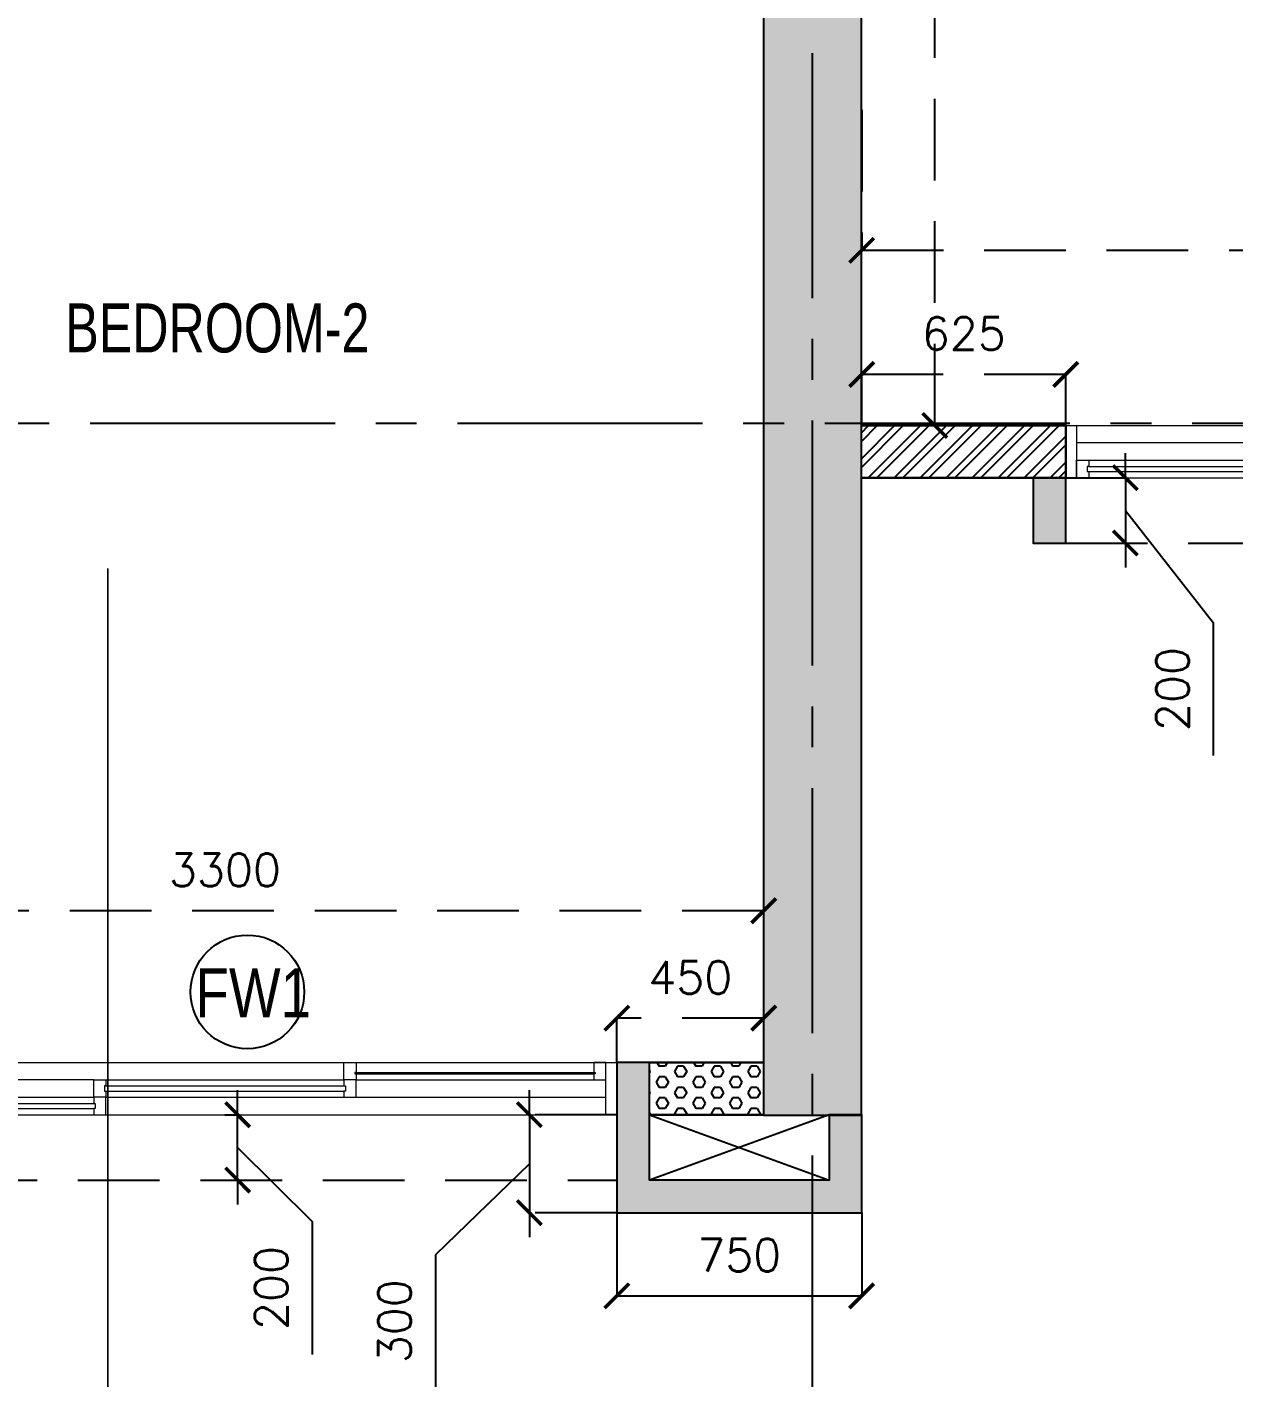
# Model space of a CAD drawing. Header units: millimetres. Extents: x 1180970 to 1231451, y -5737889 to -5695638.
# Drawn here: x 1187677 to 1191373, y -5720489 to -5716354 of the extents above; entities that cross this region are included whole.
import ezdxf
from ezdxf.enums import TextEntityAlignment as Align

# ---------------------------------------------------------------- set-up
doc = ezdxf.new("R2010")
doc.units = ezdxf.units.MM
doc.header["$LTSCALE"] = 1000
doc.header["$MEASUREMENT"] = 0
for name, pattern in [('3BHK-A$1$AUDIT_D_120904163729-0', [0]), ('AUDIT_D_120904163729-0', [0]), ('T8(T9 IS SIMILAR) - GROUND FLOOR - DIMENSION & TEXTING$0$HIDDEN', [0.375, 0.25, -0.125]), ('T8(T9 IS SIMILAR) - GROUND FLOOR ELEVATION$0$AUDIT_D_120904163729-0', [0]), ('T8(T9 IS SIMILAR) - GROUND FLOOR ELEVATION$1$HIDDEN', [0.375, 0.25, -0.125]), ('T8_PROFILE SECTIONS$0$HIDDEN', [0.375, 0.25, -0.125]), ('T8_PROFILE SECTIONS$0$PHANTOM2', [1.25, 0.625, -0.125, 0.125, -0.125, 0.125, -0.125]), ('T8_REFUGE COLUMNS$0$CENTER2', [1.125, 0.75, -0.125, 0.125, -0.125])]:
    doc.linetypes.add(name, pattern=pattern)
doc.layers.get('0').update_dxf_attribs({"linetype": 'AUDIT_D_120904163729-0'})
for name, color, linetype in [('3BHK-A$0$LEDGE WALL', 5, 'Continuous'), ('3BHK-A$1$A-HATCH -160', 251, '3BHK-A$1$AUDIT_D_120904163729-0'), ('T8(T9 IS SIMILAR) - GROUND FLOOR - DIMENSION & TEXTING$0$A-DIMENSIONS', 2, 'T8(T9 IS SIMILAR) - GROUND FLOOR - DIMENSION & TEXTING$0$HIDDEN'), ('T8(T9 IS SIMILAR) - GROUND FLOOR - DIMENSION & TEXTING$0$a-window-no', 125, 'Continuous'), ('T8(T9 IS SIMILAR) - GROUND FLOOR ELEVATION$0$A-DIM', 1, 'T8(T9 IS SIMILAR) - GROUND FLOOR ELEVATION$0$AUDIT_D_120904163729-0'), ('T8(T9 IS SIMILAR) - GROUND FLOOR ELEVATION$0$A-WALL HATCH', 252, 'T8(T9 IS SIMILAR) - GROUND FLOOR ELEVATION$0$AUDIT_D_120904163729-0'), ('T8(T9 IS SIMILAR) - GROUND FLOOR ELEVATION$0$A-WALL-FEATURES', 6, 'T8(T9 IS SIMILAR) - GROUND FLOOR ELEVATION$0$AUDIT_D_120904163729-0'), ('T8_PROFILE SECTIONS$0$A-PROFILE SECTIONS', 81, 'T8_PROFILE SECTIONS$0$PHANTOM2'), ('T8_REFUGE COLUMNS$0$A-CENTERLINE', 193, 'T8_REFUGE COLUMNS$0$CENTER2'), ('T8_REFUGE COLUMNS$0$A-RCC COLS', 3, 'Continuous')]:
    doc.layers.add(name, color=color, linetype=linetype)
for name, color, linetype, lineweight in [('3BHK-A$1$Window', 4, 'Continuous', 20), ('3BHK-A$2$A-WALL- 160', 6, 'Continuous', 30), ('T8(T9 IS SIMILAR) - GROUND FLOOR - DIMENSION & TEXTING$0$a-Text', 4, 'Continuous', 0), ('T8(T9 IS SIMILAR) - GROUND FLOOR$0$D&W', 8, 'Continuous', 25)]:
    doc.layers.add(name, color=color, linetype=linetype, lineweight=lineweight)
doc.layers.add('T8_REFUGE COLUMNS$0$COL-HATCH', color=7, linetype='Continuous', lineweight=25, true_color=0xa3a3a3)
doc.styles.add('T8(T9 IS SIMILAR) - GROUND FLOOR - DIMENSION & TEXTING$0$ARIAL ARROW', font='swisscl.ttf')
doc.styles.add('T8(T9 IS SIMILAR) - GROUND FLOOR - DIMENSION & TEXTING$0$LODHA STANDERD', font='sanss___.ttf')
doc.styles.add('T8(T9 IS SIMILAR) - GROUND FLOOR - DIMENSION & TEXTING$0$Romans 1', font='romans.shx', dxfattribs={"height": 100})
doc.styles.add('T8(T9 IS SIMILAR) - GROUND FLOOR ELEVATION$0$Romans 1', font='romans.shx', dxfattribs={"height": 100})
doc.dimstyles.new('T8(T9 IS SIMILAR) - GROUND FLOOR - DIMENSION & TEXTING$0$ALPINE S', dxfattribs={"dimscale": 0, "dimtxt": 100, "dimasz": 75, "dimexe": 0, "dimexo": 0, "dimgap": 75, "dimtad": 1, "dimdec": 0, "dimzin": 0, "dimdsep": 46, "dimtxsty": 'T8(T9 IS SIMILAR) - GROUND FLOOR - DIMENSION & TEXTING$0$Romans 1', "dimblk": 'T8(T9 IS SIMILAR) - GROUND FLOOR - DIMENSION & TEXTING$0$_ArchTick', "dimcen": 0.09, "dimclrd": 256, "dimclre": 256, "dimclrt": 7, "dimadec": 0, "dimazin": 0, "dimtfac": 1, "dimtdec": 0, "dimtofl": 0, "dimtmove": 1, "dimatfit": 0, "dimldrblk": 'T8(T9 IS SIMILAR) - GROUND FLOOR - DIMENSION & TEXTING$0$_Open90', "dimfxl": 1, "dimtolj": 1, "dimtzin": 0, "dimarcsym": 0})
doc.dimstyles.new('T8(T9 IS SIMILAR) - GROUND FLOOR ELEVATION$0$ALPINE S', dxfattribs={"dimscale": 0, "dimtxt": 100, "dimasz": 75, "dimexe": 0, "dimexo": 0, "dimgap": 75, "dimtad": 1, "dimdec": 0, "dimzin": 0, "dimdsep": 46, "dimtxsty": 'T8(T9 IS SIMILAR) - GROUND FLOOR ELEVATION$0$Romans 1', "dimblk": 'T8(T9 IS SIMILAR) - GROUND FLOOR ELEVATION$0$_ArchTick', "dimcen": 0.09, "dimclrd": 256, "dimclre": 256, "dimclrt": 7, "dimadec": 0, "dimazin": 0, "dimtfac": 1, "dimtdec": 0, "dimtofl": 0, "dimtmove": 1, "dimatfit": 0, "dimldrblk": 'T8(T9 IS SIMILAR) - GROUND FLOOR ELEVATION$0$_Open90', "dimfxl": 1, "dimtolj": 1, "dimtzin": 0, "dimarcsym": 0})

# ---------------------------------------------------------------- blocks, each defined once
blk = doc.blocks.new('3BHK-A$1$2400')
at = {"layer": '3BHK-A$1$Window', "color": 1, "lineweight": 13}
for p, q in [((1151176.5, -5692111.9), (1148842.5, -5692111.9)), ((1149607.5, -5692111.9), (1148880, -5692111.9)), ((1149607.5, -5692165.3), (1148880, -5692165.3)), ((1150373.7, -5692165.3), (1149645, -5692165.3)), ((1150411.2, -5692165.3), (1151176.5, -5692165.3)), ((1149607.5, -5692218.6), (1148842.5, -5692218.6)), ((1150373.7, -5692218.6), (1149645, -5692218.6)), ((1151139, -5692218.6), (1150411.2, -5692218.6)), ((1150373.7, -5692271.9), (1148842.5, -5692271.9)), ((1151139, -5692271.9), (1150411.2, -5692271.9))]:
    blk.add_line(p, q, dxfattribs=at)
at = {"layer": '3BHK-A$1$Window', "color": 5, "lineweight": 13}
for p, q in [((1149607.5, -5692142.2), (1148880, -5692142.2)), ((1149607.5, -5692146.7), (1148880, -5692146.7)), ((1150373.7, -5692183.8), (1149645, -5692183.8)), ((1150373.7, -5692200), (1149645, -5692200)), ((1151139, -5692237.2), (1150411.2, -5692237.2)), ((1151139, -5692253.3), (1150411.2, -5692253.3))]:
    blk.add_line(p, q, dxfattribs=at)
at = {"layer": '3BHK-A$1$Window', "color": 4, "lineweight": 13}
for points in [[(1148842.5, -5692111.9), (1148809.5, -5692111.9), (1148809.5, -5692271.9), (1148842.5, -5692271.9)], [(1148880, -5692146.7), (1148880, -5692165.3), (1148842.5, -5692165.3), (1148842.5, -5692111.9), (1148880, -5692111.9), (1148880, -5692142.2), (1148875.5, -5692142.2), (1148875.5, -5692146.7)], [(1149607.5, -5692146.7), (1149607.5, -5692165.3), (1149645, -5692165.3), (1149645, -5692111.9), (1149607.5, -5692111.9), (1149607.5, -5692142.2), (1149612, -5692142.2), (1149612, -5692146.7)], [(1151209.5, -5692111.9), (1151176.5, -5692111.9), (1151176.5, -5692271.9), (1151209.5, -5692271.9)], [(1149645, -5692200), (1149645, -5692218.6), (1149607.5, -5692218.6), (1149607.5, -5692165.3), (1149645, -5692165.3), (1149645, -5692183.8), (1149640.5, -5692183.8), (1149640.5, -5692200)], [(1150373.7, -5692200), (1150373.7, -5692218.6), (1150411.2, -5692218.6), (1150411.2, -5692165.3), (1150373.7, -5692165.3), (1150373.7, -5692183.8), (1150378.2, -5692183.8), (1150378.2, -5692200)], [(1150411.2, -5692253.3), (1150411.2, -5692271.9), (1150373.7, -5692271.9), (1150373.7, -5692218.6), (1150411.2, -5692218.6), (1150411.2, -5692237.2), (1150406.7, -5692237.2), (1150406.7, -5692253.3)], [(1151139, -5692253.3), (1151139, -5692271.9), (1151176.5, -5692271.9), (1151176.5, -5692218.6), (1151139, -5692218.6), (1151139, -5692237.2), (1151143.5, -5692237.2), (1151143.5, -5692253.3)]]:
    blk.add_lwpolyline(points, close=True, dxfattribs=at)
blk = doc.blocks.new('3BHK-A')
at = {"layer": '3BHK-A$0$LEDGE WALL'}
h = blk.add_hatch(dxfattribs=at)
h.set_pattern_fill('HEX', color=8, scale=150, angle=180)
h.paths.add_polyline_path([(1189582.8, -5719684.7), (1189932.7, -5719684.7), (1189932.7, -5719524.7), (1189582.8, -5719524.7)])
at = {"layer": '3BHK-A$1$A-HATCH -160', "linetype": 'ByBlock'}
h = blk.add_hatch(dxfattribs=at)
h.set_pattern_fill('ANSI32', color=256, scale=150)
h.set_pattern_definition([(45, (-0.65, 1285.594), (-39.77475644, 39.77475644), []), (45, (25.864, 1285.594), (-39.77475644, 39.77475644), [])])
h.paths.add_polyline_path([(1190857.7, -5717574.7), (1190232.7, -5717574.7), (1190232.7, -5717734.7), (1190857.7, -5717734.7)])
at = {"layer": '3BHK-A$2$A-WALL- 160', "linetype": 'ByBlock'}
for p, q in [((1190857.7, -5717573.4, 0), (1190232.7, -5717573.4, 0)), ((1190857.7, -5717573.4, 0), (1190857.7, -5717733.4, 0)), ((1190857.7, -5717733.4, 0), (1190232.7, -5717733.4, 0)), ((1189582.8, -5719523.5, -0.5), (1189932.7, -5719523.5, 0)), ((1189582.8, -5719683.5, -0.5), (1189932.7, -5719683.5, 0))]:
    blk.add_line(p, q, dxfattribs=at)
at = {"layer": '3BHK-A$2$A-WALL- 160', "linetype": 'ByBlock', "xscale": -1}
for p in [(2342067.1, -25461.5, 0), (2338292.2, -27411.6, 0)]:
    blk.add_blockref('3BHK-A$1$2400', p, dxfattribs=at)
blk = doc.blocks.new('T8_REFUGE COLUMNS')
at = {"layer": 'T8_REFUGE COLUMNS$0$COL-HATCH', "linetype": 'ByBlock'}
h = blk.add_hatch(color=256, dxfattribs=at)
h.dxf.hatch_style = 1
h.paths.add_polyline_path([(1189932.1, -5719684.9), (1190232.1, -5719684.9), (1190232.1, -5715449.9), (1189932.1, -5715449.9)])
at = {"layer": 'T8_REFUGE COLUMNS$0$A-CENTERLINE'}
for p, q in [((1190082.1, -5720558.8), (1190082.1, -5698299.6)), ((1223494.9, -5717567.4), (1182495.9, -5717567.4))]:
    blk.add_line(p, q, dxfattribs=at)
at = {"layer": 'T8_REFUGE COLUMNS$0$A-RCC COLS', "linetype": 'ByBlock'}
blk.add_lwpolyline([(1189932.1, -5719684.9), (1190232.1, -5719684.9), (1190232.1, -5715449.9), (1189932.1, -5715449.9)], close=True, dxfattribs=at)
blk = doc.blocks.new('T8(T9 IS SIMILAR) - GROUND FLOOR ELEVATION$0$_ArchTick')
at = {"color": 0, "linetype": 'ByBlock', "const_width": 0.15}
blk.add_lwpolyline([(-0.5, -0.5), (0.5, 0.5)], dxfattribs=at)
blk = doc.blocks.new('*D308')
at = {"layer": 'T8(T9 IS SIMILAR) - GROUND FLOOR ELEVATION$0$A-DIM', "lineweight": -2, "transparency": 16777216}
for p, q in [((1188321.7, -5719683.5), (1188321.7, -5719608.5)), ((1188321.7, -5719883.5), (1188321.7, -5719683.5)), ((1188321.7, -5719783.5), (1188549.6, -5720010.5)), ((1188321.7, -5719883.5), (1188321.7, -5719958.5)), ((1188549.6, -5720010.5), (1188549.6, -5720417.6))]:
    blk.add_line(p, q, dxfattribs=at)
at = {"layer": 'T8(T9 IS SIMILAR) - GROUND FLOOR ELEVATION$0$A-DIM', "linetype": 'T8(T9 IS SIMILAR) - GROUND FLOOR ELEVATION$1$HIDDEN', "lineweight": -2, "transparency": 16777216}
for p, q in [((1188282.7, -5719683.5), (1188321.7, -5719683.5)), ((1188282.7, -5719883.5), (1188321.7, -5719883.5))]:
    blk.add_line(p, q, dxfattribs=at)
at = {"layer": 'T8(T9 IS SIMILAR) - GROUND FLOOR ELEVATION$0$A-DIM', "linetype": 'ByBlock', "lineweight": -2, "transparency": 16777216, "xscale": 75, "yscale": 75, "zscale": 75}
for p, rotation in [((1188321.7, -5719683.5), 270), ((1188321.7, -5719883.5), 90)]:
    blk.add_blockref('T8(T9 IS SIMILAR) - GROUND FLOOR ELEVATION$0$_ArchTick', p, dxfattribs=dict(at, rotation=rotation))
at = {"layer": 'T8(T9 IS SIMILAR) - GROUND FLOOR ELEVATION$0$A-DIM', "color": 7, "linetype": 'ByBlock', "transparency": 16777216, "insert": (1188424.6, -5720214.1), "char_height": 100, "attachment_point": 5, "rotation": 90, "style": 'T8(T9 IS SIMILAR) - GROUND FLOOR ELEVATION$0$Romans 1'}
blk.add_mtext('\\A1;200', dxfattribs=at)
blk = doc.blocks.new('T8(T9 IS SIMILAR) - GROUND FLOOR ELEVATION$0$_Open90')
at = {"color": 0, "linetype": 'ByBlock', "lineweight": -2}
for p, q in [((0, 0), (-1, 0)), ((-0.5, 0.5), (0, 0)), ((0, 0), (-0.5, -0.5))]:
    blk.add_line(p, q, dxfattribs=at)
blk = doc.blocks.new('*D309')
at = {"layer": 'T8(T9 IS SIMILAR) - GROUND FLOOR ELEVATION$0$A-DIM', "linetype": 'T8(T9 IS SIMILAR) - GROUND FLOOR ELEVATION$1$HIDDEN', "lineweight": -2, "transparency": 16777216}
for p, q in [((1189482.7, -5719983.5), (1189482.7, -5720238.2)), ((1190232.7, -5719983.5), (1190232.7, -5720238.2))]:
    blk.add_line(p, q, dxfattribs=at)
at = {"layer": 'T8(T9 IS SIMILAR) - GROUND FLOOR ELEVATION$0$A-DIM', "lineweight": -2, "transparency": 16777216}
blk.add_line((1189482.7, -5720238.2), (1190232.7, -5720238.2), dxfattribs=at)
at = {"layer": 'T8(T9 IS SIMILAR) - GROUND FLOOR ELEVATION$0$A-DIM', "linetype": 'ByBlock', "lineweight": -2, "transparency": 16777216, "xscale": 75, "yscale": 75, "zscale": 75, "rotation": 180}
blk.add_blockref('T8(T9 IS SIMILAR) - GROUND FLOOR ELEVATION$0$_ArchTick', (1189482.7, -5720238.2), dxfattribs=at)
at = {"layer": 'T8(T9 IS SIMILAR) - GROUND FLOOR ELEVATION$0$A-DIM', "linetype": 'ByBlock', "lineweight": -2, "transparency": 16777216, "xscale": 75, "yscale": 75, "zscale": 75}
blk.add_blockref('T8(T9 IS SIMILAR) - GROUND FLOOR ELEVATION$0$_ArchTick', (1190232.7, -5720238.2), dxfattribs=at)
at = {"layer": 'T8(T9 IS SIMILAR) - GROUND FLOOR ELEVATION$0$A-DIM', "color": 7, "linetype": 'ByBlock', "transparency": 16777216, "insert": (1189857.7, -5720113.2), "char_height": 100, "attachment_point": 5, "style": 'T8(T9 IS SIMILAR) - GROUND FLOOR ELEVATION$0$Romans 1'}
blk.add_mtext('\\A1;750', dxfattribs=at)
blk = doc.blocks.new('*D310')
at = {"layer": 'T8(T9 IS SIMILAR) - GROUND FLOOR ELEVATION$0$A-DIM', "lineweight": -2, "transparency": 16777216}
for p, q in [((1189215, -5719683.5), (1189215, -5719608.5)), ((1189215, -5719683.5), (1189215, -5719983.5)), ((1189215, -5719833.5), (1188927.5, -5720112.1)), ((1189215, -5719983.5), (1189215, -5720058.5)), ((1188927.5, -5720112.1), (1188927.5, -5720519.3))]:
    blk.add_line(p, q, dxfattribs=at)
at = {"layer": 'T8(T9 IS SIMILAR) - GROUND FLOOR ELEVATION$0$A-DIM', "linetype": 'T8(T9 IS SIMILAR) - GROUND FLOOR ELEVATION$1$HIDDEN', "lineweight": -2, "transparency": 16777216}
for p, q in [((1189482.7, -5719683.5), (1189215, -5719683.5)), ((1189482.7, -5719983.5), (1189215, -5719983.5))]:
    blk.add_line(p, q, dxfattribs=at)
at = {"layer": 'T8(T9 IS SIMILAR) - GROUND FLOOR ELEVATION$0$A-DIM', "linetype": 'ByBlock', "lineweight": -2, "transparency": 16777216, "xscale": 75, "yscale": 75, "zscale": 75}
for p, rotation in [((1189215, -5719683.5), 270), ((1189215, -5719983.5), 90)]:
    blk.add_blockref('T8(T9 IS SIMILAR) - GROUND FLOOR ELEVATION$0$_ArchTick', p, dxfattribs=dict(at, rotation=rotation))
at = {"layer": 'T8(T9 IS SIMILAR) - GROUND FLOOR ELEVATION$0$A-DIM', "color": 7, "linetype": 'ByBlock', "transparency": 16777216, "insert": (1188802.5, -5720315.7), "char_height": 100, "attachment_point": 5, "rotation": 90, "style": 'T8(T9 IS SIMILAR) - GROUND FLOOR ELEVATION$0$Romans 1'}
blk.add_mtext('\\A1;300', dxfattribs=at)
blk = doc.blocks.new('*D311')
at = {"layer": 'T8(T9 IS SIMILAR) - GROUND FLOOR ELEVATION$0$A-DIM', "lineweight": -2, "transparency": 16777216}
for p, q in [((1191040.3, -5717733.5), (1191040.3, -5717658.5)), ((1191040.3, -5717733.5), (1191040.3, -5717933.5)), ((1191040.3, -5717833.5), (1191309.4, -5718176.9)), ((1191040.3, -5717933.5), (1191040.3, -5718008.5)), ((1191309.4, -5718176.9), (1191309.4, -5718584))]:
    blk.add_line(p, q, dxfattribs=at)
at = {"layer": 'T8(T9 IS SIMILAR) - GROUND FLOOR ELEVATION$0$A-DIM', "linetype": 'T8(T9 IS SIMILAR) - GROUND FLOOR ELEVATION$1$HIDDEN', "lineweight": -2, "transparency": 16777216}
for p, q in [((1190857.7, -5717733.5), (1191040.3, -5717733.5)), ((1190857.7, -5717933.5), (1191040.3, -5717933.5))]:
    blk.add_line(p, q, dxfattribs=at)
at = {"layer": 'T8(T9 IS SIMILAR) - GROUND FLOOR ELEVATION$0$A-DIM', "linetype": 'ByBlock', "lineweight": -2, "transparency": 16777216, "xscale": 75, "yscale": 75, "zscale": 75}
for p, rotation in [((1191040.3, -5717733.5), 270), ((1191040.3, -5717933.5), 90)]:
    blk.add_blockref('T8(T9 IS SIMILAR) - GROUND FLOOR ELEVATION$0$_ArchTick', p, dxfattribs=dict(at, rotation=rotation))
at = {"layer": 'T8(T9 IS SIMILAR) - GROUND FLOOR ELEVATION$0$A-DIM', "color": 7, "linetype": 'ByBlock', "transparency": 16777216, "insert": (1191184.4, -5718380.5), "char_height": 100, "attachment_point": 5, "rotation": 90, "style": 'T8(T9 IS SIMILAR) - GROUND FLOOR ELEVATION$0$Romans 1'}
blk.add_mtext('\\A1;200', dxfattribs=at)
blk = doc.blocks.new('T8(T9 IS SIMILAR) - GROUND FLOOR - DIMENSION & TEXTING$0$_ArchTick')
at = {"color": 0, "linetype": 'ByBlock', "const_width": 0.15}
blk.add_lwpolyline([(-0.5, -0.5), (0.5, 0.5)], dxfattribs=at)
blk = doc.blocks.new('*D538')
at = {"layer": 'T8(T9 IS SIMILAR) - GROUND FLOOR - DIMENSION & TEXTING$0$A-DIMENSIONS', "linetype": 'T8(T9 IS SIMILAR) - GROUND FLOOR - DIMENSION & TEXTING$0$HIDDEN', "lineweight": -2, "transparency": 16777216}
for p, q in [((1190232.8, -5717573.6), (1190232.8, -5717417.3)), ((1190857.7, -5717573.6), (1190857.7, -5717417.3))]:
    blk.add_line(p, q, dxfattribs=at)
at = {"layer": 'T8(T9 IS SIMILAR) - GROUND FLOOR - DIMENSION & TEXTING$0$A-DIMENSIONS', "lineweight": -2, "transparency": 16777216}
blk.add_line((1190857.7, -5717417.3), (1190232.8, -5717417.3), dxfattribs=at)
at = {"layer": 'T8(T9 IS SIMILAR) - GROUND FLOOR - DIMENSION & TEXTING$0$A-DIMENSIONS', "linetype": 'ByBlock', "lineweight": -2, "transparency": 16777216, "xscale": 75, "yscale": 75, "zscale": 75, "rotation": 180}
blk.add_blockref('T8(T9 IS SIMILAR) - GROUND FLOOR - DIMENSION & TEXTING$0$_ArchTick', (1190232.8, -5717417.3), dxfattribs=at)
at = {"layer": 'T8(T9 IS SIMILAR) - GROUND FLOOR - DIMENSION & TEXTING$0$A-DIMENSIONS', "linetype": 'ByBlock', "lineweight": -2, "transparency": 16777216, "xscale": 75, "yscale": 75, "zscale": 75}
blk.add_blockref('T8(T9 IS SIMILAR) - GROUND FLOOR - DIMENSION & TEXTING$0$_ArchTick', (1190857.7, -5717417.3), dxfattribs=at)
at = {"layer": 'T8(T9 IS SIMILAR) - GROUND FLOOR - DIMENSION & TEXTING$0$A-DIMENSIONS', "color": 7, "linetype": 'ByBlock', "transparency": 16777216, "insert": (1190545.3, -5717292.3), "char_height": 100, "attachment_point": 5, "style": 'T8(T9 IS SIMILAR) - GROUND FLOOR - DIMENSION & TEXTING$0$Romans 1'}
blk.add_mtext('\\A1;625', dxfattribs=at)
blk = doc.blocks.new('T8(T9 IS SIMILAR) - GROUND FLOOR - DIMENSION & TEXTING$0$_Open90')
at = {"color": 0, "linetype": 'ByBlock', "lineweight": -2}
for p, q in [((0, 0), (-1, 0)), ((-0.5, 0.5), (0, 0)), ((0, 0), (-0.5, -0.5))]:
    blk.add_line(p, q, dxfattribs=at)
blk = doc.blocks.new('*D539')
at = {"layer": 'T8(T9 IS SIMILAR) - GROUND FLOOR - DIMENSION & TEXTING$0$A-DIMENSIONS', "linetype": 'T8(T9 IS SIMILAR) - GROUND FLOOR - DIMENSION & TEXTING$0$HIDDEN', "lineweight": -2, "transparency": 16777216}
for p, q in [((1190522.1, -5710748.9), (1190456.9, -5710748.9)), ((1190545.3, -5717573.6), (1190456.9, -5717573.6))]:
    blk.add_line(p, q, dxfattribs=at)
at = {"layer": 'T8(T9 IS SIMILAR) - GROUND FLOOR - DIMENSION & TEXTING$0$A-DIMENSIONS', "lineweight": -2, "transparency": 16777216}
blk.add_line((1190456.9, -5717573.6), (1190456.9, -5710748.9), dxfattribs=at)
at = {"layer": 'T8(T9 IS SIMILAR) - GROUND FLOOR - DIMENSION & TEXTING$0$A-DIMENSIONS', "linetype": 'ByBlock', "lineweight": -2, "transparency": 16777216, "xscale": 75, "yscale": 75, "zscale": 75}
for p, rotation in [((1190456.9, -5710748.9), 90), ((1190456.9, -5717573.6), 270)]:
    blk.add_blockref('T8(T9 IS SIMILAR) - GROUND FLOOR - DIMENSION & TEXTING$0$_ArchTick', p, dxfattribs=dict(at, rotation=rotation))
at = {"layer": 'T8(T9 IS SIMILAR) - GROUND FLOOR - DIMENSION & TEXTING$0$A-DIMENSIONS', "color": 7, "linetype": 'ByBlock', "transparency": 16777216, "insert": (1190331.9, -5714161.3), "char_height": 100, "attachment_point": 5, "rotation": 90, "style": 'T8(T9 IS SIMILAR) - GROUND FLOOR - DIMENSION & TEXTING$0$Romans 1'}
blk.add_mtext('\\A1;6825', dxfattribs=at)
blk = doc.blocks.new('*D569')
at = {"layer": 'T8(T9 IS SIMILAR) - GROUND FLOOR - DIMENSION & TEXTING$0$A-DIMENSIONS', "linetype": 'T8(T9 IS SIMILAR) - GROUND FLOOR - DIMENSION & TEXTING$0$HIDDEN', "lineweight": -2, "transparency": 16777216}
for p, q in [((1186632.7, -5719227.5), (1186632.7, -5719059.1)), ((1189932.7, -5719227.5), (1189932.7, -5719059.1))]:
    blk.add_line(p, q, dxfattribs=at)
at = {"layer": 'T8(T9 IS SIMILAR) - GROUND FLOOR - DIMENSION & TEXTING$0$A-DIMENSIONS', "lineweight": -2, "transparency": 16777216}
blk.add_line((1189932.7, -5719059.1), (1186632.7, -5719059.1), dxfattribs=at)
at = {"layer": 'T8(T9 IS SIMILAR) - GROUND FLOOR - DIMENSION & TEXTING$0$A-DIMENSIONS', "linetype": 'ByBlock', "lineweight": -2, "transparency": 16777216, "xscale": 75, "yscale": 75, "zscale": 75, "rotation": 180}
blk.add_blockref('T8(T9 IS SIMILAR) - GROUND FLOOR - DIMENSION & TEXTING$0$_ArchTick', (1186632.7, -5719059.1), dxfattribs=at)
at = {"layer": 'T8(T9 IS SIMILAR) - GROUND FLOOR - DIMENSION & TEXTING$0$A-DIMENSIONS', "linetype": 'ByBlock', "lineweight": -2, "transparency": 16777216, "xscale": 75, "yscale": 75, "zscale": 75}
blk.add_blockref('T8(T9 IS SIMILAR) - GROUND FLOOR - DIMENSION & TEXTING$0$_ArchTick', (1189932.7, -5719059.1), dxfattribs=at)
at = {"layer": 'T8(T9 IS SIMILAR) - GROUND FLOOR - DIMENSION & TEXTING$0$A-DIMENSIONS', "color": 7, "linetype": 'ByBlock', "transparency": 16777216, "insert": (1188282.7, -5718934.1), "char_height": 100, "attachment_point": 5, "style": 'T8(T9 IS SIMILAR) - GROUND FLOOR - DIMENSION & TEXTING$0$Romans 1'}
blk.add_mtext('\\A1;3300', dxfattribs=at)
blk = doc.blocks.new('*D525')
at = {"layer": 'T8(T9 IS SIMILAR) - GROUND FLOOR - DIMENSION & TEXTING$0$A-DIMENSIONS', "linetype": 'T8(T9 IS SIMILAR) - GROUND FLOOR - DIMENSION & TEXTING$0$HIDDEN', "lineweight": -2, "transparency": 16777216}
for p, q in [((1189482.7, -5719523.5), (1189482.7, -5719388)), ((1189932.7, -5719523.5), (1189932.7, -5719388))]:
    blk.add_line(p, q, dxfattribs=at)
at = {"layer": 'T8(T9 IS SIMILAR) - GROUND FLOOR - DIMENSION & TEXTING$0$A-DIMENSIONS', "lineweight": -2, "transparency": 16777216}
blk.add_line((1189932.7, -5719388), (1189482.7, -5719388), dxfattribs=at)
at = {"layer": 'T8(T9 IS SIMILAR) - GROUND FLOOR - DIMENSION & TEXTING$0$A-DIMENSIONS', "linetype": 'ByBlock', "lineweight": -2, "transparency": 16777216, "xscale": 75, "yscale": 75, "zscale": 75, "rotation": 180}
blk.add_blockref('T8(T9 IS SIMILAR) - GROUND FLOOR - DIMENSION & TEXTING$0$_ArchTick', (1189482.7, -5719388), dxfattribs=at)
at = {"layer": 'T8(T9 IS SIMILAR) - GROUND FLOOR - DIMENSION & TEXTING$0$A-DIMENSIONS', "linetype": 'ByBlock', "lineweight": -2, "transparency": 16777216, "xscale": 75, "yscale": 75, "zscale": 75}
blk.add_blockref('T8(T9 IS SIMILAR) - GROUND FLOOR - DIMENSION & TEXTING$0$_ArchTick', (1189932.7, -5719388), dxfattribs=at)
at = {"layer": 'T8(T9 IS SIMILAR) - GROUND FLOOR - DIMENSION & TEXTING$0$A-DIMENSIONS', "color": 7, "linetype": 'ByBlock', "transparency": 16777216, "insert": (1189707.7, -5719263), "char_height": 100, "attachment_point": 5, "style": 'T8(T9 IS SIMILAR) - GROUND FLOOR - DIMENSION & TEXTING$0$Romans 1'}
blk.add_mtext('\\A1;450', dxfattribs=at)
blk = doc.blocks.new('T8(T9 IS SIMILAR) - GROUND FLOOR - DIMENSION & TEXTING$0$WINDOW TAG')
at = {"layer": 'T8(T9 IS SIMILAR) - GROUND FLOOR - DIMENSION & TEXTING$0$a-window-no'}
blk.add_circle((0, 0), 174.1, dxfattribs=at)
at = {"layer": 'T8(T9 IS SIMILAR) - GROUND FLOOR - DIMENSION & TEXTING$0$a-window-no', "style": 'T8(T9 IS SIMILAR) - GROUND FLOOR - DIMENSION & TEXTING$0$LODHA STANDERD'}
blk.add_attdef('WINDOW', text='', height=150, dxfattribs=at).set_placement((11.3, 2.8), align=Align.MIDDLE_CENTER)
blk = doc.blocks.new('*D437')
at = {"layer": 'T8(T9 IS SIMILAR) - GROUND FLOOR - DIMENSION & TEXTING$0$A-DIMENSIONS', "linetype": 'T8(T9 IS SIMILAR) - GROUND FLOOR - DIMENSION & TEXTING$0$HIDDEN', "lineweight": -2, "transparency": 16777216}
for p, q in [((1190232.8, -5716607.6), (1190232.8, -5717037.1)), ((1194083.3, -5716607.6), (1194083.3, -5717037.1))]:
    blk.add_line(p, q, dxfattribs=at)
at = {"layer": 'T8(T9 IS SIMILAR) - GROUND FLOOR - DIMENSION & TEXTING$0$A-DIMENSIONS', "lineweight": -2, "transparency": 16777216}
blk.add_line((1190232.8, -5717037.1), (1194083.3, -5717037.1), dxfattribs=at)
at = {"layer": 'T8(T9 IS SIMILAR) - GROUND FLOOR - DIMENSION & TEXTING$0$A-DIMENSIONS', "linetype": 'ByBlock', "lineweight": -2, "transparency": 16777216, "xscale": 75, "yscale": 75, "zscale": 75, "rotation": 180}
blk.add_blockref('T8(T9 IS SIMILAR) - GROUND FLOOR - DIMENSION & TEXTING$0$_ArchTick', (1190232.8, -5717037.1), dxfattribs=at)
at = {"layer": 'T8(T9 IS SIMILAR) - GROUND FLOOR - DIMENSION & TEXTING$0$A-DIMENSIONS', "linetype": 'ByBlock', "lineweight": -2, "transparency": 16777216, "xscale": 75, "yscale": 75, "zscale": 75}
blk.add_blockref('T8(T9 IS SIMILAR) - GROUND FLOOR - DIMENSION & TEXTING$0$_ArchTick', (1194083.3, -5717037.1), dxfattribs=at)
at = {"layer": 'T8(T9 IS SIMILAR) - GROUND FLOOR - DIMENSION & TEXTING$0$A-DIMENSIONS', "color": 7, "linetype": 'ByBlock', "transparency": 16777216, "insert": (1192158, -5716912.1), "char_height": 100, "attachment_point": 5, "style": 'T8(T9 IS SIMILAR) - GROUND FLOOR - DIMENSION & TEXTING$0$Romans 1'}
blk.add_mtext('\\A1;3850', dxfattribs=at)
blk = doc.blocks.new('T8_PROFILE SECTIONS$0$MH')
at = {"layer": 'T8_PROFILE SECTIONS$0$A-PROFILE SECTIONS', "linetype": 'T8_PROFILE SECTIONS$0$HIDDEN', "ltscale": 2}
h = blk.add_hatch(color=256, dxfattribs=at)
h.dxf.hatch_style = 1
h.paths.add_polyline_path([(1140339.1, -5697424.8), (1140519.9, -5697528.1), (1140339.1, -5697631.3)])
at = {"layer": 'T8_PROFILE SECTIONS$0$A-PROFILE SECTIONS', "linetype": 'T8_PROFILE SECTIONS$0$HIDDEN', "ltscale": 2, "const_width": 5}
blk.add_lwpolyline([(1140339.1, -5697424.8), (1140339.1, -5697424.8), (1140519.9, -5697528.1), (1140339.1, -5697631.3)], close=True, dxfattribs=at)
blk.add_lwpolyline([(1140339.1, -5697424.8), (1140339.1, -5700565.7)], dxfattribs=at)
blk = doc.blocks.new('PROFILE SECTION LINE T9')
at = {"layer": 'T8_PROFILE SECTIONS$0$A-PROFILE SECTIONS', "linetype": 'ByBlock', "xscale": -1, "rotation": 180}
blk.add_blockref('T8_PROFILE SECTIONS$0$MH', (-1138133, -5706961.2, 0), dxfattribs=at)
blk = doc.blocks.new('T8(T9 IS SIMILAR) - GROUND FLOOR ELEVATION')
at = {"layer": 'T8(T9 IS SIMILAR) - GROUND FLOOR ELEVATION$0$A-WALL HATCH', "linetype": 'ByBlock'}
h = blk.add_hatch(dxfattribs=at)
h.set_pattern_fill('ZIGZAG', color=256, scale=250)
h.set_pattern_definition([(0, (0, 0), (31.25, 31.25), [31.25, -31.25]), (90, (31.25, 0), (-31.25, 31.25), [31.25, -31.25])])
h.paths.add_polyline_path([(1186332.7, -5719983.5), (1186332.7, -5719683.5), (1186432.7, -5719683.5), (1186432.7, -5719883.5), (1186982.7, -5719883.5), (1186982.7, -5719523.5), (1187082.7, -5719523.5), (1187082.7, -5719983.5)])
h.paths.add_polyline_path([(1190232.7, -5719983.5), (1190232.7, -5719683.5), (1190132.7, -5719683.5), (1190132.7, -5719883.5), (1189582.7, -5719883.5), (1189582.7, -5719523.5), (1189482.7, -5719523.5), (1189482.7, -5719983.5)])
h.paths.add_polyline_path([(1190857.7, -5717933.5), (1190857.7, -5717733.5), (1190757.7, -5717733.5), (1190757.7, -5717933.5)])
h.paths.add_polyline_path([(1193357.7, -5717733.5), (1193357.7, -5717933.5), (1193257.7, -5717933.5), (1193257.7, -5717733.5)])
h.paths.add_polyline_path([(1196632.8, -5709938.8), (1196632.8, -5709738.8), (1196532.8, -5709738.8), (1196532.8, -5709938.8)])
h.paths.add_polyline_path([(1194132, -5709738.8), (1194132, -5709938.8), (1194032, -5709938.8), (1194032, -5709738.8)])
h.paths.add_polyline_path([(1195742.7, -5701889.7), (1196212.8, -5701889.7), (1196212.8, -5702349.7), (1196112.8, -5702349.7), (1196112.8, -5701989.7), (1195742.7, -5701989.7)])
h.paths.add_polyline_path([(1198312.8, -5702349.7), (1198312.8, -5701889.7), (1199132.6, -5701889.7), (1199132.6, -5701989.7), (1198412.8, -5701989.7), (1198412.8, -5702349.7)])
h.paths.add_polyline_path([(1199662.5, -5701090.3), (1199662.5, -5700890.3), (1199762.5, -5700890.3), (1199762.5, -5701090.3)])
h.paths.add_polyline_path([(1201862.6, -5700890.3), (1201862.6, -5701090.3), (1201962.6, -5701090.3), (1201962.6, -5700890.3)])
h.paths.add_polyline_path([(1210681.9, -5700890.3), (1210681.9, -5701090.3), (1210581.9, -5701090.3), (1210581.9, -5700890.3)])
h.paths.add_polyline_path([(1212882, -5701090.3), (1212882, -5700890.3), (1212782, -5700890.3), (1212782, -5701090.3)])
h.paths.add_polyline_path([(1214231.8, -5702349.7), (1214231.8, -5701889.7), (1213412.3, -5701889.7), (1213412.3, -5701989.7), (1214131.8, -5701989.7), (1214131.8, -5702349.7)])
h.paths.add_polyline_path([(1216801.9, -5701889.7), (1216331.8, -5701889.7), (1216331.8, -5702349.7), (1216431.8, -5702349.7), (1216431.8, -5701989.7), (1216801.9, -5701989.7)])
h.paths.add_polyline_path([(1215911.7, -5709938.8), (1215911.7, -5709738.8), (1216011.7, -5709738.8), (1216011.7, -5709938.8)])
h.paths.add_polyline_path([(1218412.5, -5709738.8), (1218412.5, -5709938.8), (1218512.5, -5709938.8), (1218512.5, -5709738.8)])
h.paths.add_polyline_path([(1221686.9, -5717933.5), (1221686.9, -5717733.5), (1221786.9, -5717733.5), (1221786.9, -5717933.5)])
h.paths.add_polyline_path([(1219186.9, -5717733.5), (1219186.9, -5717933.5), (1219286.9, -5717933.5), (1219286.9, -5717733.5)])
h.paths.add_polyline_path([(1222311.8, -5719983.5), (1222311.8, -5719683.5), (1222411.8, -5719683.5), (1222411.8, -5719883.5), (1222961.8, -5719883.5), (1222961.8, -5719523.5), (1223061.8, -5719523.5), (1223061.8, -5719983.5)])
h.paths.add_polyline_path([(1226211.8, -5719983.5), (1226211.8, -5719683.5), (1226111.8, -5719683.5), (1226111.8, -5719883.5), (1225561.8, -5719883.5), (1225561.8, -5719523.5), (1225461.8, -5719523.5), (1225461.8, -5719983.5)])
h.paths.add_polyline_path([(1217001.9, -5727584.6), (1216901.9, -5727584.6), (1216901.9, -5727784.6), (1216356.8, -5727784.6), (1216356.8, -5727424.6), (1216256.8, -5727424.6), (1216256.8, -5727884.6), (1217001.9, -5727884.6)])
h.paths.add_polyline_path([(1214156.8, -5727424.6), (1214056.8, -5727424.6), (1214056.8, -5727784.6), (1213412.3, -5727784.6), (1213412.3, -5727884.6), (1214156.8, -5727884.6)])
h.paths.add_polyline_path([(1210681.9, -5728884), (1210681.9, -5728684), (1210581.9, -5728684), (1210581.9, -5728884)])
h.paths.add_polyline_path([(1212882, -5728684), (1212882, -5728884), (1212782, -5728884), (1212782, -5728684)])
h.paths.add_polyline_path([(1201862.6, -5728884), (1201862.6, -5728684), (1201962.6, -5728684), (1201962.6, -5728884)])
h.paths.add_polyline_path([(1199662.5, -5728684), (1199662.5, -5728884), (1199762.5, -5728884), (1199762.5, -5728684)])
h.paths.add_polyline_path([(1198387.7, -5727424.6), (1198487.7, -5727424.6), (1198487.7, -5727784.6), (1199132.3, -5727784.6), (1199132.3, -5727884.6), (1198387.7, -5727884.6)])
h.paths.add_polyline_path([(1195542.6, -5727584.6), (1195642.6, -5727584.6), (1195642.6, -5727784.6), (1196187.7, -5727784.6), (1196187.7, -5727424.6), (1196287.7, -5727424.6), (1196287.7, -5727884.6), (1195542.6, -5727884.6)])
at = {"layer": 'T8(T9 IS SIMILAR) - GROUND FLOOR ELEVATION$0$A-WALL-FEATURES', "color": 8, "linetype": 'T8(T9 IS SIMILAR) - GROUND FLOOR ELEVATION$1$HIDDEN'}
for p, q in [((1190857.7, -5717933.5, 0), (1193257.7, -5717933.5, 0)), ((1187082.7, -5719883.5, 0), (1189482.7, -5719883.5, 0))]:
    blk.add_line(p, q, dxfattribs=at)
at = {"layer": 'T8(T9 IS SIMILAR) - GROUND FLOOR ELEVATION$0$A-WALL-FEATURES', "color": 8, "linetype": 'ByBlock'}
for p, q in [((1189582.7, -5719683.5, 0), (1190132.7, -5719883.5, 0)), ((1190132.7, -5719683.5, 0), (1189582.7, -5719883.5, 0))]:
    blk.add_line(p, q, dxfattribs=at)
at = {"layer": 'T8(T9 IS SIMILAR) - GROUND FLOOR ELEVATION$0$A-WALL-FEATURES', "linetype": 'ByBlock', "elevation": 0}
for points in [[(1190857.7, -5717933.5), (1190857.7, -5717733.5), (1190757.7, -5717733.5), (1190757.7, -5717933.5)], [(1190232.7, -5719983.5), (1190232.7, -5719683.5), (1190132.7, -5719683.5), (1190132.7, -5719883.5), (1189582.7, -5719883.5), (1189582.7, -5719523.5), (1189482.7, -5719523.5), (1189482.7, -5719983.5)]]:
    blk.add_lwpolyline(points, close=True, dxfattribs=at)
at = {"layer": 'T8(T9 IS SIMILAR) - GROUND FLOOR ELEVATION$0$A-DIM', "linetype": 'ByBlock'}
for base, p1, p2, picture, middle in [((1191040.3, -5717933.5), (1190857.7, -5717733.5, 0), (1190857.7, -5717933.5, 0), '*D311', (1191309.4, -5718251.9)), ((1188321.7, -5719683.5), (1188282.7, -5719883.5, 0), (1188282.7, -5719683.5, 0), '*D308', (1188549.6, -5720085.5)), ((1189215, -5719983.5), (1189482.7, -5719683.5, 0), (1189482.7, -5719983.5), '*D310', (1188927.5, -5720187.1))]:
    dim = blk.add_linear_dim(base=base, p1=p1, p2=p2, angle=90, dimstyle='T8(T9 IS SIMILAR) - GROUND FLOOR ELEVATION$0$ALPINE S', override={"dimscale": 1, "dimfxl": 5, "dimarcsym": 1}, dxfattribs=at)
    dim.commit()
    dim.dimension.update_dxf_attribs({"geometry": picture, "text_midpoint": middle, "dimtype": 128})
dim = blk.add_linear_dim(base=(1190232.7, -5720238.2), p1=(1189482.7, -5719983.5, 0), p2=(1190232.7, -5719983.5, 0), dimstyle='T8(T9 IS SIMILAR) - GROUND FLOOR ELEVATION$0$ALPINE S', override={"dimscale": 1, "dimfxl": 5, "dimarcsym": 1}, dxfattribs=at)
dim.commit()
dim.dimension.update_dxf_attribs({"geometry": '*D309', "text_midpoint": (1189857.7, -5720113.2)})
blk = doc.blocks.new('T8(T9 IS SIMILAR) - GROUND FLOOR')
at = {"layer": 'T8(T9 IS SIMILAR) - GROUND FLOOR$0$D&W', "linetype": 'ByBlock'}
for name in ['T8_REFUGE COLUMNS', '3BHK-A']:
    blk.add_blockref(name, (0, 0), dxfattribs=at)
blk.add_blockref('T8(T9 IS SIMILAR) - GROUND FLOOR ELEVATION', (0, 0), dxfattribs=at)
blk = doc.blocks.new('T8(T9 IS SIMILAR) - GROUND FLOOR - DIMENSION & TEXTING')
at = {"layer": 'T8(T9 IS SIMILAR) - GROUND FLOOR - DIMENSION & TEXTING$0$a-window-no'}
ref = blk.add_blockref('T8(T9 IS SIMILAR) - GROUND FLOOR - DIMENSION & TEXTING$0$WINDOW TAG', (1188351.7, -5719307.6, 1.6), dxfattribs=dict(at, rotation=180))
ref.add_attrib('WINDOW', 'FW1', dxfattribs={"height": 150, "style": 'T8(T9 IS SIMILAR) - GROUND FLOOR - DIMENSION & TEXTING$0$LODHA STANDERD', "width": 0.8}).set_placement((1188369.7, -5719310.4, 1.6), align=Align.MIDDLE_CENTER)
at = {"layer": 'T8(T9 IS SIMILAR) - GROUND FLOOR - DIMENSION & TEXTING$0$a-Text', "style": 'T8(T9 IS SIMILAR) - GROUND FLOOR - DIMENSION & TEXTING$0$ARIAL ARROW'}
blk.add_text('BEDROOM-2', height=150, dxfattribs=at).set_placement((1187794, -5717350, 0.5))
at = {"layer": 'T8(T9 IS SIMILAR) - GROUND FLOOR - DIMENSION & TEXTING$0$A-DIMENSIONS', "linetype": 'ByBlock'}
for base, p1, p2, angle, picture, middle in [((1190456.9, -5710748.9, 0.5), (1190545.3, -5717573.6, 0.5), (1190522.1, -5710748.9, 0.5), 90, '*D539', (1190331.9, -5714161.3, 0.5)), ((1194083.2606, -5717037.1296, 0.4896), (1190232.8026, -5716607.632, 0.8772), (1194083.2606, -5716607.632, -0.0243), 180, '*D437', (1192158.0316, -5716912.1296, 0.4896)), ((1190232.8, -5717417.3, 0.5), (1190857.7, -5717573.6, 0.5), (1190232.8, -5717573.6, 0.5), 180, '*D538', (1190545.3, -5717292.3, 0.5)), ((1186632.7, -5719059.1, 0.5), (1189932.7, -5719227.5, 0.6), (1186632.7, -5719227.5, 0.5), 180, '*D569', (1188282.7, -5718934.1, 0.5)), ((1189482.7, -5719388, 0.5), (1189932.7, -5719523.5, 0.6), (1189482.7, -5719523.5, 0.5), 180, '*D525', (1189707.7, -5719263, 0.5))]:
    dim = blk.add_linear_dim(base=base, p1=p1, p2=p2, angle=angle, dimstyle='T8(T9 IS SIMILAR) - GROUND FLOOR - DIMENSION & TEXTING$0$ALPINE S', override={"dimscale": 1, "dimfxl": 5, "dimarcsym": 1}, dxfattribs=at)
    dim.commit()
    dim.dimension.update_dxf_attribs({"geometry": picture, "text_midpoint": middle})

msp = doc.modelspace()

# ---------------------------------------------------------------- block references
at = {"linetype": 'ByBlock'}
msp.add_blockref('T8(T9 IS SIMILAR) - GROUND FLOOR', (0, 0), dxfattribs=at)

# ---------------------------------------------------------------- next in the draw order: block references
msp.add_blockref('T8(T9 IS SIMILAR) - GROUND FLOOR - DIMENSION & TEXTING', (0, 0), dxfattribs=at)

# ---------------------------------------------------------------- next in the draw order: block references
at = {"layer": 'T8_PROFILE SECTIONS$0$A-PROFILE SECTIONS', "linetype": 'ByBlock'}
msp.add_blockref('PROFILE SECTION LINE T9', (1185718.2, -5711615.8, 0), dxfattribs=at)

doc.saveas('drawing.dxf')
